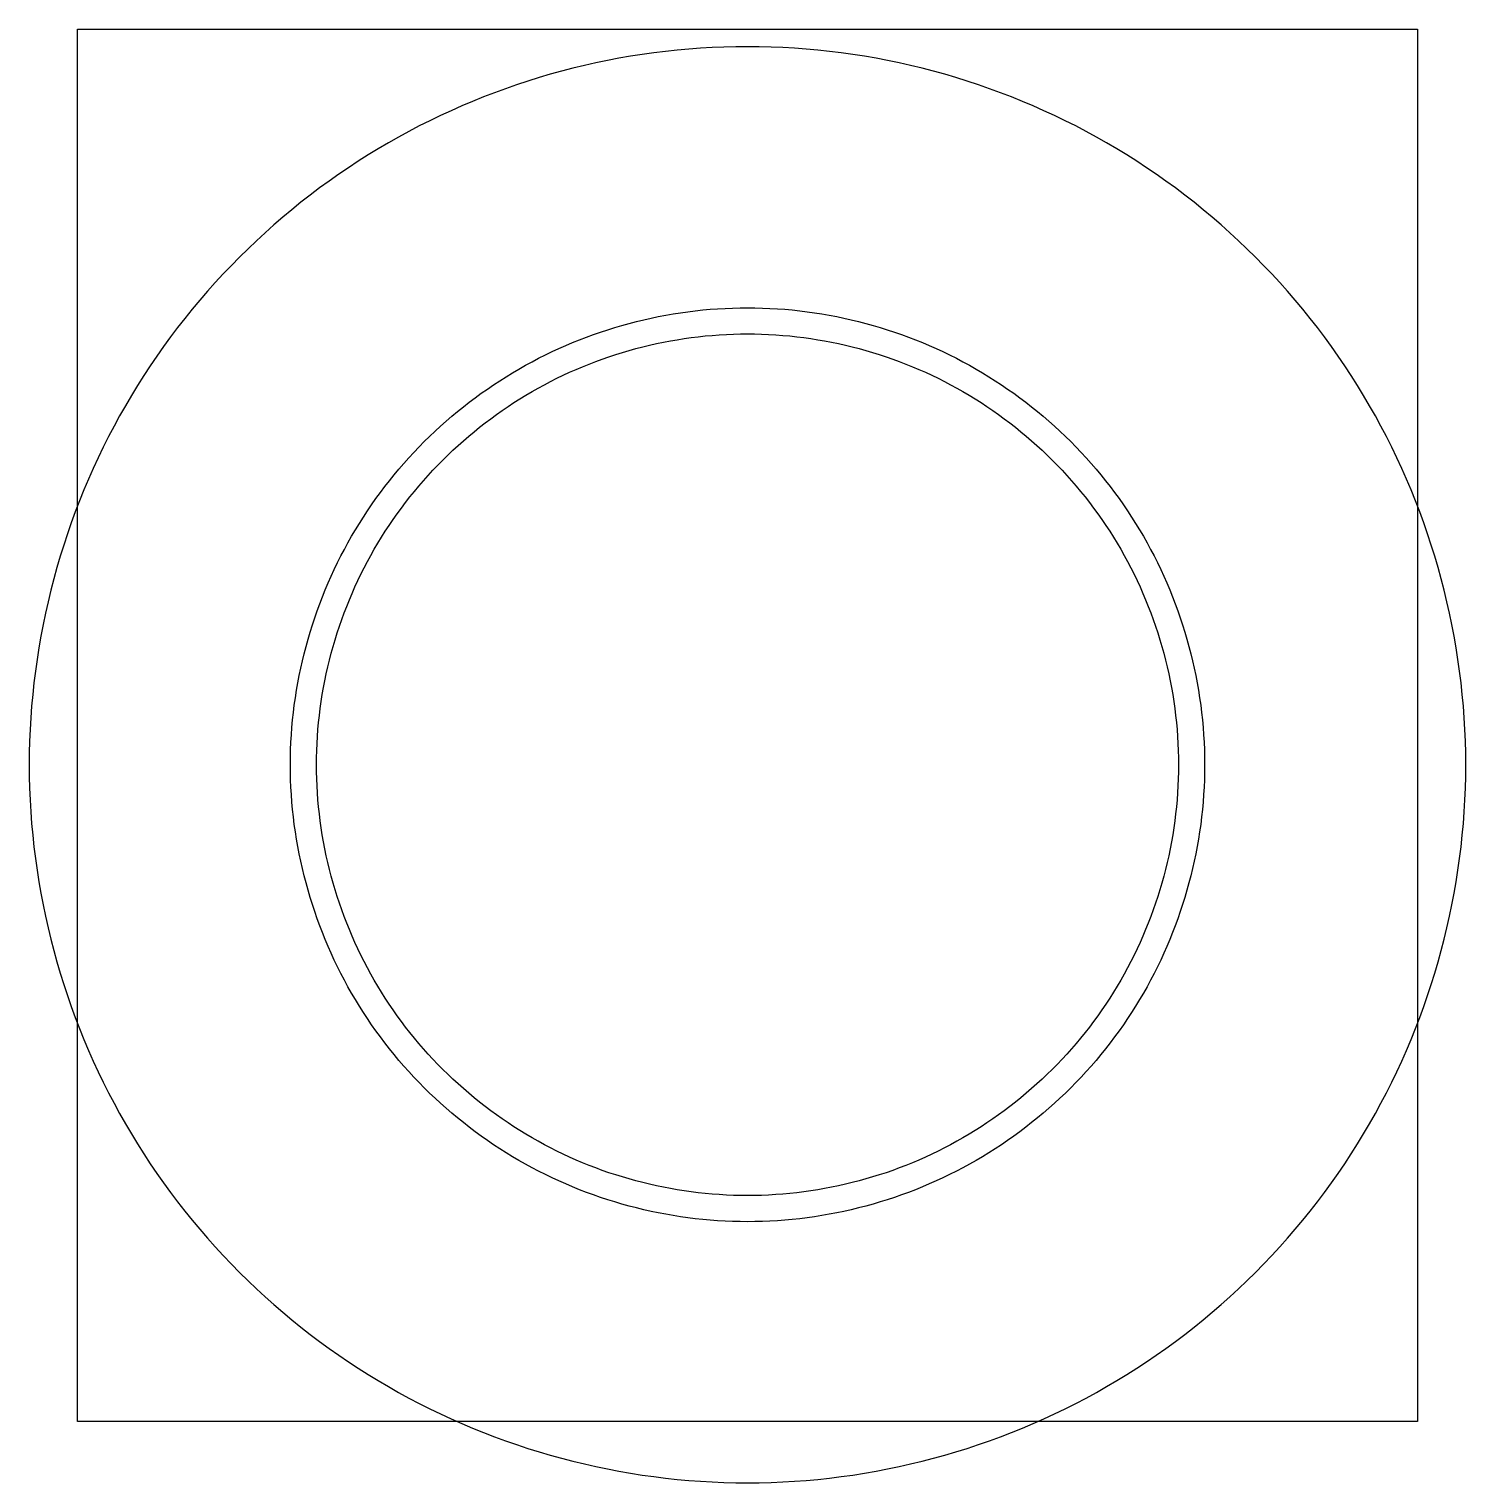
# Model space of a CAD drawing. Extents: x 572.5 to 627.5, y 422.5 to 478.2.
import ezdxf

# ---------------------------------------------------------------- set-up
doc = ezdxf.new("R2010")
doc.units = 0
doc.layers.get('0').update_dxf_attribs({"linetype": 'CONTINUOUS'})

msp = doc.modelspace()

# ---------------------------------------------------------------- linework, layer by layer
at = {"color": 8}
for p, q in [((574.349986, 478.174355), (625.650014, 478.174355)), ((574.349986, 424.850033), (574.349986, 478.174355)), ((625.650014, 478.174355), (625.650014, 424.850033)), ((625.650014, 424.850033), (574.349986, 424.850033))]:
    msp.add_line(p, q, dxfattribs=at)
at = {"color": 0}
for points in [[(600, 477.5), (595.19923, 477.505245), (590.404966, 476.220626), (586.25, 473.815699)], [(613.75, 473.815699), (609.595034, 476.220626), (604.80077, 477.505245), (600, 477.5)], [(586.25, 473.815699), (582.089788, 471.419856), (578.580144, 467.910212), (576.184301, 463.75)], [(623.815699, 463.75), (621.419856, 467.910212), (617.910212, 471.419856), (613.75, 473.815699)], [(576.184301, 463.75), (573.779374, 459.595034), (572.494755, 454.80077), (572.5, 450)], [(627.5, 450), (627.505245, 454.80077), (626.220626, 459.595034), (623.815699, 463.75)], [(572.5, 450), (572.494755, 445.19923), (573.779374, 440.404966), (576.184301, 436.25)], [(623.815699, 436.25), (626.220626, 440.404966), (627.505245, 445.19923), (627.5, 450)], [(576.184301, 436.25), (578.580144, 432.089788), (582.089788, 428.580144), (586.25, 426.184301)], [(613.75, 426.184301), (617.910212, 428.580144), (621.419856, 432.089788), (623.815699, 436.25)], [(586.25, 426.184301), (590.404966, 423.779374), (595.19923, 422.494755), (600, 422.5)], [(600, 422.5), (604.80077, 422.494755), (609.595034, 423.779374), (613.75, 426.184301)]]:
    msp.add_open_spline(points, degree=3, dxfattribs=at)
at = {"color": 7}
for points in [[(591.250101, 465.15527), (593.89414, 466.685661), (596.945, 467.503137), (600, 467.499799)], [(600, 467.499799), (603.055, 467.503137), (606.10586, 466.685661), (608.749899, 465.15527)], [(584.84473, 458.749899), (586.369339, 461.397276), (588.602724, 463.630661), (591.250101, 465.15527)], [(608.749899, 465.15527), (611.397276, 463.630661), (613.630661, 461.397276), (615.15527, 458.749899)], [(582.500201, 450), (582.496863, 453.055), (583.314339, 456.10586), (584.84473, 458.749899)], [(615.15527, 458.749899), (616.685661, 456.10586), (617.503137, 453.055), (617.499799, 450)], [(584.84473, 441.250101), (583.314339, 443.89414), (582.496863, 446.945), (582.500201, 450)], [(617.499799, 450), (617.503137, 446.945), (616.685661, 443.89414), (615.15527, 441.250101)], [(591.250101, 434.84473), (588.602724, 436.369339), (586.369339, 438.602724), (584.84473, 441.250101)], [(615.15527, 441.250101), (613.630661, 438.602724), (611.397276, 436.369339), (608.749899, 434.84473)], [(600, 432.500201), (596.945, 432.496863), (593.89414, 433.314339), (591.250101, 434.84473)], [(608.749899, 434.84473), (606.10586, 433.314339), (603.055, 432.496863), (600, 432.500201)]]:
    msp.add_open_spline(points, degree=3, dxfattribs=at)
at = {"color": 8}
for points in [[(591.750095, 464.289255), (594.243046, 465.732195), (597.119571, 466.502958), (600, 466.49981)], [(600, 466.49981), (602.880429, 466.502958), (605.756954, 465.732195), (608.249905, 464.289255)], [(585.710745, 458.249905), (587.148234, 460.746003), (589.253997, 462.851766), (591.750095, 464.289255)], [(608.249905, 464.289255), (610.746003, 462.851766), (612.851766, 460.746003), (614.289255, 458.249905)], [(583.50019, 450), (583.497042, 452.880429), (584.267805, 455.756954), (585.710745, 458.249905)], [(614.289255, 458.249905), (615.732195, 455.756954), (616.502958, 452.880429), (616.49981, 450)], [(585.710745, 441.750095), (584.267805, 444.243046), (583.497042, 447.119571), (583.50019, 450)], [(616.49981, 450), (616.502958, 447.119571), (615.732195, 444.243046), (614.289255, 441.750095)], [(591.750095, 435.710745), (589.253997, 437.148234), (587.148234, 439.253997), (585.710745, 441.750095)], [(614.289255, 441.750095), (612.851766, 439.253997), (610.746003, 437.148234), (608.249905, 435.710745)], [(600, 433.50019), (597.119571, 433.497042), (594.243046, 434.267805), (591.750095, 435.710745)], [(608.249905, 435.710745), (605.756954, 434.267805), (602.880429, 433.497042), (600, 433.50019)]]:
    msp.add_open_spline(points, degree=3, dxfattribs=at)

doc.saveas('drawing.dxf')
